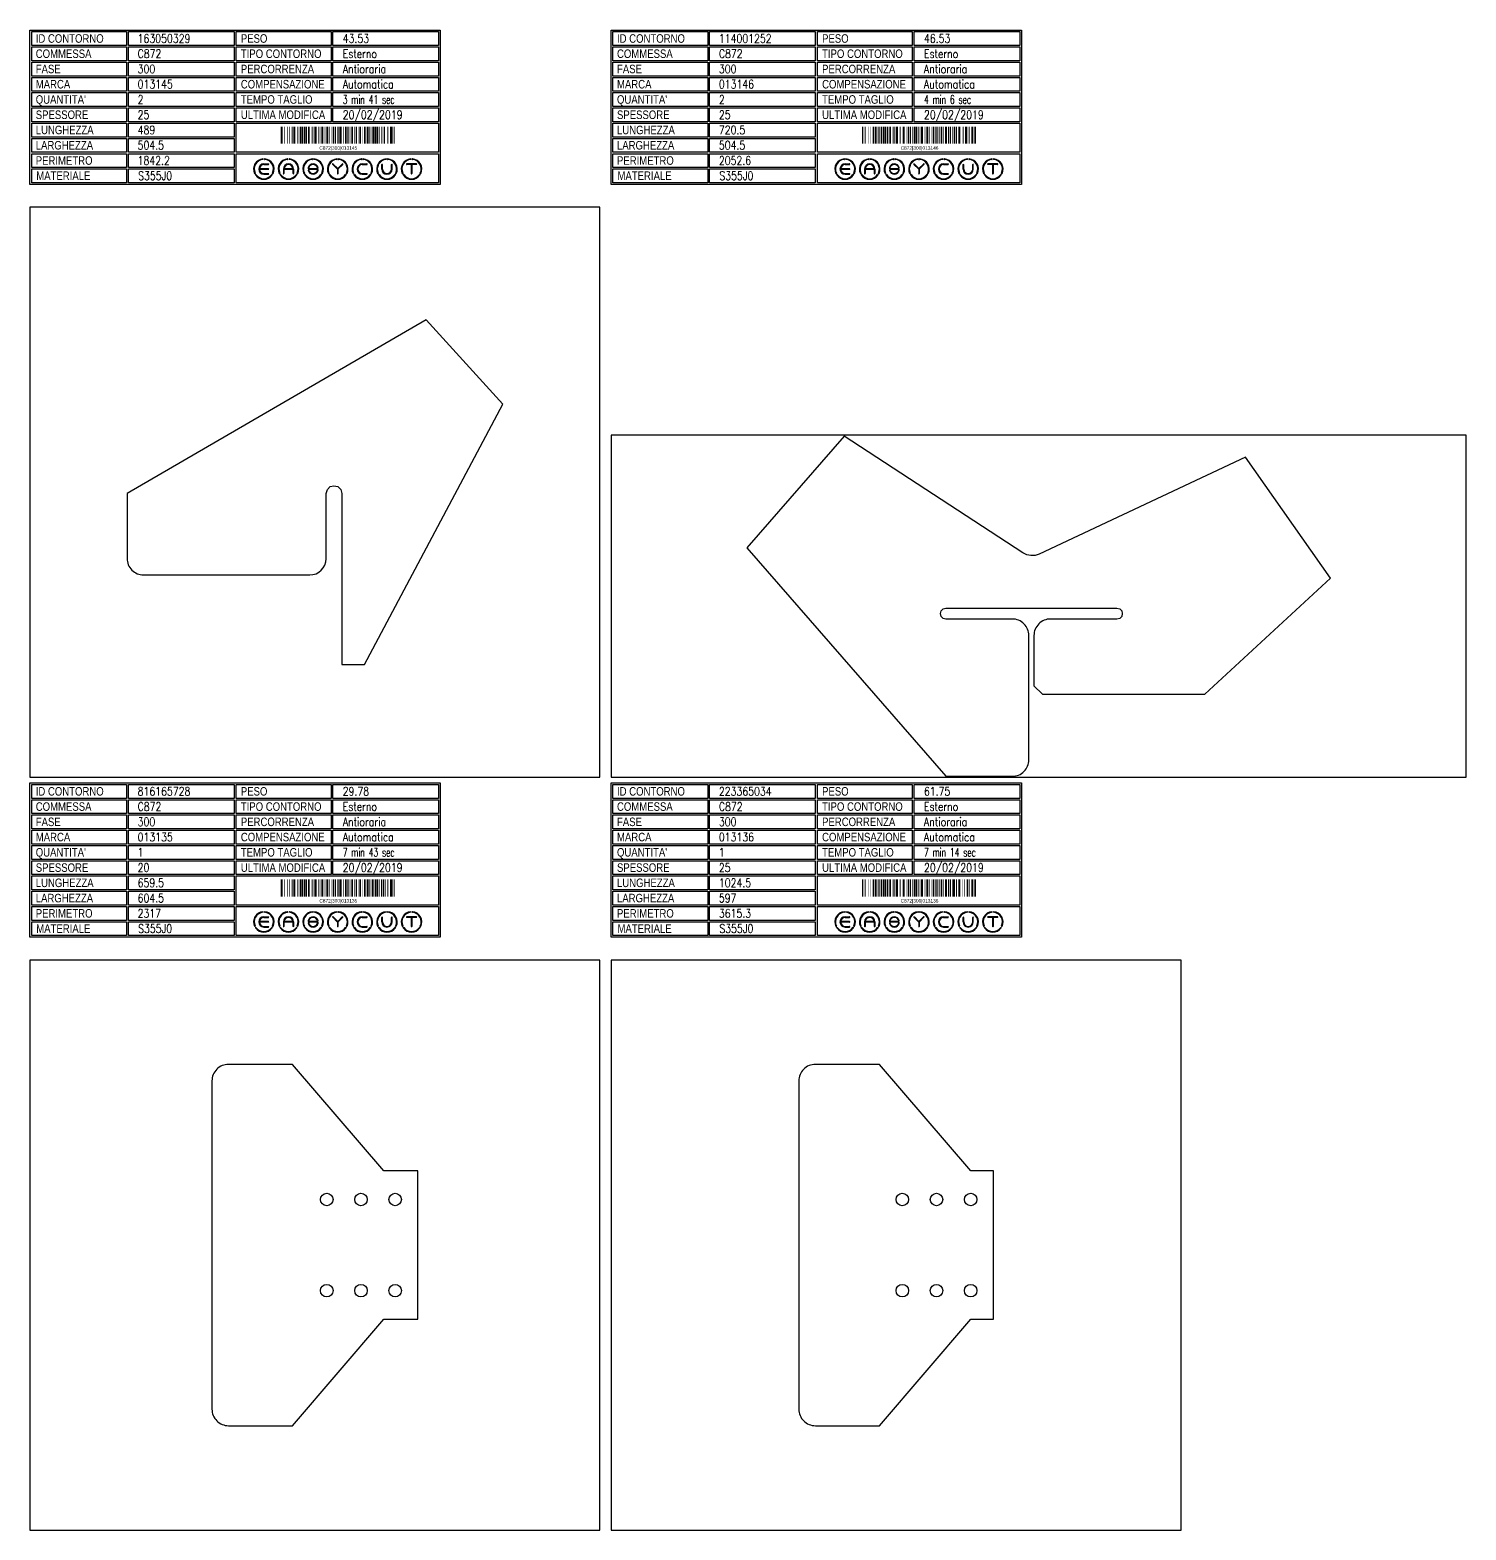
# Model space of a CAD drawing. Header units: millimetres. Extents: x 10000 to 55964, y 10000 to 31380.
# Drawn here: x 18160 to 20680, y 18007 to 20639 of the extents above; entities that cross this region are included whole.
import ezdxf
from ezdxf.enums import TextEntityAlignment as Align

# ---------------------------------------------------------------- set-up
doc = ezdxf.new("R2010")
doc.units = ezdxf.units.MM
doc.styles.add('EasyCutStyle', font='romans.shx', dxfattribs={"width": 0.8})
doc.styles.add('EasyCutStyle1', font='arial.ttf', dxfattribs={"width": 0.8})
doc.styles.get("Standard").update_dxf_attribs({"font": 'arial.ttf'})

# ---------------------------------------------------------------- blocks, each defined once
blk = doc.blocks.new('BlockShape01')
at = {"color": 253}
blk.add_lwpolyline([(0, 0), (720, 0), (720, -271), (0, -271)], close=True, dxfattribs=at)
at = {"color": 2}
for points in [[(3, -2.9), (169.3, -2.9), (169.3, -27.3), (3, -27.3)], [(3, -2.9), (169.3, -2.9), (169.3, -27.3), (3, -27.3)], [(361.9, -2.9), (528.3, -2.9), (528.3, -27.3), (361.9, -27.3)], [(3, -29.6), (169.3, -29.6), (169.3, -54), (3, -54)], [(361.9, -29.6), (528.3, -29.6), (528.3, -54), (361.9, -54)], [(3, -56.4), (169.3, -56.4), (169.3, -80.8), (3, -80.8)], [(361.9, -56.4), (528.3, -56.4), (528.3, -80.8), (361.9, -80.8)], [(3, -83.1), (169.3, -83.1), (169.3, -107.6), (3, -107.6)], [(361.9, -83.1), (528.3, -83.1), (528.3, -107.6), (361.9, -107.6)], [(3, -109.9), (169.3, -109.9), (169.3, -134.3), (3, -134.3)], [(361.9, -109.9), (528.3, -109.9), (528.3, -134.3), (361.9, -134.3)], [(3, -136.7), (169.3, -136.7), (169.3, -161.1), (3, -161.1)], [(361.9, -136.7), (528.3, -136.7), (528.3, -161.1), (361.9, -161.1)], [(3, -163.4), (169.3, -163.4), (169.3, -187.9), (3, -187.9)], [(3, -190.2), (169.3, -190.2), (169.3, -214.6), (3, -214.6)], [(3, -217), (169.3, -217), (169.3, -241.4), (3, -241.4)], [(3, -243.7), (169.3, -243.7), (169.3, -268.1), (3, -268.1)]]:
    blk.add_lwpolyline(points, close=True, dxfattribs=at)
at = {"color": 1}
for points in [[(172.7, -2.9), (358.1, -2.9), (358.1, -27.3), (172.7, -27.3)], [(531.6, -2.9), (717, -2.9), (717, -27.3), (531.6, -27.3)], [(172.7, -29.6), (358.1, -29.6), (358.1, -54), (172.7, -54)], [(531.6, -29.6), (717, -29.6), (717, -54), (531.6, -54)], [(172.7, -56.4), (358.1, -56.4), (358.1, -80.8), (172.7, -80.8)], [(531.6, -56.4), (717, -56.4), (717, -80.8), (531.6, -80.8)], [(172.7, -83.1), (358.1, -83.1), (358.1, -107.6), (172.7, -107.6)], [(531.6, -83.1), (717, -83.1), (717, -107.6), (531.6, -107.6)], [(172.7, -109.9), (358.1, -109.9), (358.1, -134.3), (172.7, -134.3)], [(531.6, -109.9), (717, -109.9), (717, -134.3), (531.6, -134.3)], [(172.7, -136.7), (358.1, -136.7), (358.1, -161.1), (172.7, -161.1)], [(531.6, -136.7), (717, -136.7), (717, -161.1), (531.6, -161.1)], [(172.7, -163.4), (358.1, -163.4), (358.1, -187.9), (172.7, -187.9)], [(361.9, -163.4), (717, -163.4), (717, -214.6), (361.9, -214.6)], [(172.7, -190.2), (358.1, -190.2), (358.1, -214.6), (172.7, -214.6)], [(172.7, -217), (358.1, -217), (358.1, -241.4), (172.7, -241.4)], [(361.9, -217), (717, -217), (717, -268.1), (361.9, -268.1)], [(172.7, -243.7), (358.1, -243.7), (358.1, -268.1), (172.7, -268.1)]]:
    blk.add_lwpolyline(points, close=True, dxfattribs=at)
at = {"color": 161, "style": 'EasyCutStyle1', "width": 0.8}
for s, p in [('ID CONTORNO', (10.1, -22.4)), ('PESO', (370, -22.4)), ('COMMESSA', (10.1, -49.1)), ('TIPO CONTORNO', (370, -49.1)), ('FASE', (10.1, -75.9)), ('PERCORRENZA', (370, -75.9)), ('MARCA', (10.1, -102.6)), ('COMPENSAZIONE', (370, -102.6)), ("QUANTITA'", (10.1, -129.4)), ('TEMPO TAGLIO', (370, -129.4)), ('SPESSORE', (10.1, -156.2)), ('ULTIMA MODIFICA', (370, -156.2)), ('LUNGHEZZA', (10.1, -182.9)), ('LARGHEZZA', (10.1, -209.7)), ('PERIMETRO', (10.1, -236.5)), ('MATERIALE', (11, -263.2))]:
    blk.add_text(s, height=15, dxfattribs=at).set_placement(p)
at = {"style": 'EasyCutStyle'}
for tag, p, width in [('IDSHAPE', (188.9, -22.4), 0.8), ('WEIGTHSHAPE', (548.8, -22.4), 0.8), ('ORDERSHAPE', (188.9, -49.1), 0.8), ('TYPESHAPE', (548.8, -49.1), 0.8), ('PHASESHAPE', (188.9, -75.9), 0.8), ('JOUSHAPE', (548.8, -75.9), 0.8), ('MKSHAPE', (188.9, -102.6), 0.8), ('COMPSHAPE', (548.8, -102.6), 0.8), ('QTASHAPE', (188.9, -129.4), 0.8), ('TIMECUTSHAPE', (548.8, -129.4), 0.65), ('TKSHAPE', (188.9, -156.2), 0.8), ('LASTMODIFYSHAPE', (548.8, -156.2), 0.8), ('LENGTHSHAPE', (188.9, -182.9), 0.8), ('HEIGHTSHAPE', (188.9, -209.7), 0.8), ('PERIMETERSHAPE', (188.9, -236.5), 0.8), ('MATSHAPE', (189.8, -263.2), 0.8)]:
    blk.add_attdef(tag, p, '', height=15, dxfattribs=dict(at, width=width))
blk = doc.blocks.new('Logo')
for color, points in [(140, [(-144.9, -7.2, -1), (-145.9, -7.6, -0.520567), (-131.2, 17.9, -1), (-131.1, 16.9, 0.520567)]), (256, [(-121.7, 0.5), (-137.5, 0.5, -0.394366), (-129.6, 7.9), (-121.7, 7.9, 1), (-121.7, 9), (-129.6, 9, 1), (-129.6, -9), (-121.7, -9, 1), (-121.7, -7.9), (-129.6, -7.9, -0.394366), (-137.5, -0.5), (-121.7, -0.5, 1)]), (140, [(-114.3, -7.2, 1), (-113.3, -7.6, 0.520567), (-128, 17.9, 0.916853), (-128.2, 16.9, 0.043377), (-128.1, 16.9, -0.520567)]), (140, [(-101.7, -7.2, -1), (-102.7, -7.6, -0.520567), (-88, 17.9, -1), (-87.9, 16.9, 0.520567)]), (140, [(-71.1, -7.2, 1), (-70.1, -7.6, 0.520567), (-84.8, 17.9, 1), (-84.9, 16.9, -0.520567)]), (140, [(-58.5, -7.2, -1), (-59.5, -7.6, -0.520567), (-44.8, 17.9, -1), (-44.7, 16.9, 0.520567)]), (256, [(-36.6, -0.5, -0.486114), (-35.5, -1.9, -0.776377), (-50.9, -2, 1), (-51.9, -2.3, 0.776377), (-34.5, -2.1, 0.486114), (-36.6, 0.5), (-49.8, 0.5, -0.486114), (-50.9, 1.9, -0.776377), (-35.5, 2, 1), (-34.5, 2.3, 0.776377), (-51.9, 2.1, 0.486114), (-49.8, -0.5)]), (140, [(-27.9, -7.2, 1), (-26.9, -7.6, 0.520567), (-41.6, 17.9, 1), (-41.7, 16.9, -0.520567)]), (140, [(-15.3, -7.2, -1), (-16.3, -7.6, -0.520567), (-1.6, 17.9, -1), (-1.5, 16.9, 0.520567)]), (256, [(0, 0.8), (-8.1, 8.8, 1), (-8.8, 8.1), (-0.5, -0.2), (-0.5, -7.9, 1), (0.5, -7.9), (0.5, -0.2), (8.8, 8.1, 1), (8.1, 8.8)]), (140, [(15.3, -7.2, 1), (16.3, -7.6, 0.520567), (1.6, 17.9, 1), (1.5, 16.9, -0.520567)]), (140, [(27.9, -7.2, -1), (26.9, -7.6, -0.520567), (41.6, 17.9, -1), (41.7, 16.9, 0.520567)]), (256, [(43.2, -9), (51.1, -9, 1), (51.1, -7.9), (43.2, -7.9, -1), (43.2, 7.9), (51.1, 7.9, 1), (51.1, 9), (43.2, 9, 1)]), (140, [(58.5, -7.2, 1), (59.5, -7.6, 0.520567), (44.8, 17.9, 1), (44.7, 16.9, -0.520567)]), (140, [(71.1, -7.2, -1), (70.1, -7.6, -0.520567), (84.8, 17.9, -1), (84.9, 16.9, 0.520567)]), (256, [(78.5, 0), (78.5, 7.9, 1), (77.4, 7.9), (77.4, 0, 1), (95.4, 0), (95.4, 7.9, 1), (94.3, 7.9), (94.3, 0, -1)]), (140, [(101.7, -7.2, 1), (102.7, -7.6, 0.520567), (88, 17.9, 1), (87.9, 16.9, -0.520567)]), (140, [(114.3, -7.2, -1), (113.3, -7.6, -0.520567), (128, 17.9, -1), (128.1, 16.9, 0.520567)]), (256, [(121.1, 9, 1), (121.1, 7.9), (129.1, 7.9), (129.1, -7.9, 1), (130.1, -7.9), (130.1, 7.9), (138.1, 7.9, 1), (138.1, 9)]), (140, [(144.9, -7.2, 1), (145.9, -7.6, 0.520567), (131.2, 17.9, 1), (131.1, 16.9, -0.520567)]), (140, [(-114.9, -10.3, 1), (-115.7, -9.7, -0.520567), (-143.5, -9.7, 1), (-144.3, -10.3, 0.520567)]), (140, [(-71.7, -10.3, 1), (-72.5, -9.7, -0.520567), (-100.3, -9.7, 1), (-101.1, -10.3, 0.520567)]), (140, [(-28.5, -10.3, 1), (-29.3, -9.7, -0.520567), (-57.1, -9.7, 1), (-57.9, -10.3, 0.520567)]), (140, [(14.7, -10.3, 1), (13.9, -9.7, -0.520567), (-13.9, -9.7, 1), (-14.7, -10.3, 0.520567)]), (140, [(57.9, -10.3, 1), (57.1, -9.7, -0.520567), (29.3, -9.7, 1), (28.5, -10.3, 0.520567)]), (140, [(101.1, -10.3, 1), (100.3, -9.7, -0.520567), (72.5, -9.7, 1), (71.7, -10.3, 0.520567)]), (140, [(144.3, -10.3, 1), (143.5, -9.7, -0.520567), (115.7, -9.7, 1), (114.9, -10.3, 0.520567)])]:
    blk.add_hatch(color=color).paths.add_polyline_path(points)
h = blk.add_hatch(color=256)
h.paths.add_polyline_path([(-78.5, -0.5), (-78.5, -7.9, 1), (-77.4, -7.9), (-77.4, 0, 1), (-95.4, 0), (-95.4, -7.9, 1), (-94.3, -7.9), (-94.3, -0.5)])
h.paths.add_polyline_path([(-94.3, 0.5, -0.933992), (-78.5, 0.5)], flags=16)
for p, q in [((-121.7, 0.5), (-137.5, 0.5)), ((-129.6, 9), (-121.7, 9)), ((-129.6, 7.9), (-121.7, 7.9)), ((-95.4, 0), (-95.4, -7.9)), ((-78.5, 0.5), (-94.3, 0.5)), ((-77.4, 0), (-77.4, -7.9)), ((-36.6, 0.5), (-49.8, 0.5)), ((-0.5, -0.2), (-8.8, 8.1)), ((0, 0.8), (-8.1, 8.8)), ((0, 0.8), (8.1, 8.8)), ((0.5, -0.2), (8.8, 8.1)), ((43.2, 9), (51.1, 9)), ((43.2, 7.9), (51.1, 7.9)), ((77.4, 0), (77.4, 7.9)), ((78.5, 0), (78.5, 7.9)), ((94.3, 0), (94.3, 7.9)), ((95.4, 0), (95.4, 7.9)), ((138.1, 9), (121.1, 9)), ((129.1, 7.9), (121.1, 7.9)), ((129.1, 7.9), (129.1, -7.9)), ((130.1, 7.9), (130.1, -7.9)), ((138.1, 7.9), (130.1, 7.9)), ((-121.7, -0.5), (-137.5, -0.5)), ((-129.6, -7.9), (-121.7, -7.9)), ((-129.6, -9), (-121.7, -9)), ((-94.3, -0.5), (-94.3, -7.9)), ((-78.5, -0.5), (-94.3, -0.5)), ((-78.5, -0.5), (-78.5, -7.9)), ((-36.6, -0.5), (-49.8, -0.5)), ((-0.5, -0.2), (-0.5, -7.9)), ((0.5, -0.2), (0.5, -7.9)), ((43.2, -7.9), (51.1, -7.9)), ((43.2, -9), (51.1, -9))]:
    blk.add_line(p, q)
at = {"color": 140}
for centre, radius, start, end in [((-129.6, 0), 18, 95, 205), ((-129.6, 0), 16.9, 95, 205), ((-131.1, 17.4), 0.54, 275, 95), ((-128.1, 17.4), 0.54, 85, 265), ((-129.6, 0), 16.9, 335, 85), ((-129.6, 0), 18, 335, 85), ((-86.4, 0), 18, 95, 205), ((-86.4, 0), 16.9, 95, 205), ((-87.9, 17.4), 0.54, 275, 95), ((-84.9, 17.4), 0.54, 85, 265), ((-86.4, 0), 16.9, 335, 85), ((-86.4, 0), 18, 335, 85), ((-43.2, 0), 18, 95, 205), ((-43.2, 0), 16.9, 95, 205), ((-44.7, 17.4), 0.54, 275, 95), ((-41.7, 17.4), 0.54, 85, 265), ((-43.2, 0), 16.9, 335, 85), ((-43.2, 0), 18, 335, 85), ((0, 0), 18, 95, 205), ((0, 0), 16.9, 95, 205), ((-1.5, 17.4), 0.54, 275, 95), ((1.5, 17.4), 0.54, 85, 265), ((0, 0), 16.9, 335, 85), ((0, 0), 18, 335, 85), ((43.2, 0), 18, 95, 205), ((43.2, 0), 16.9, 95, 205), ((41.7, 17.4), 0.54, 275, 95), ((44.7, 17.4), 0.54, 85, 265), ((43.2, 0), 16.9, 335, 85), ((43.2, 0), 18, 335, 85), ((86.4, 0), 18, 95, 205), ((86.4, 0), 16.9, 95, 205), ((84.9, 17.4), 0.54, 275, 95), ((87.9, 17.4), 0.54, 85, 265), ((86.4, 0), 16.9, 335, 85), ((86.4, 0), 18, 335, 85), ((129.6, 0), 18, 95, 205), ((129.6, 0), 16.9, 95, 205), ((128.1, 17.4), 0.54, 275, 95), ((131.1, 17.4), 0.54, 85, 265), ((129.6, 0), 16.9, 335, 85), ((129.6, 0), 18, 335, 85), ((-145.4, -7.4), 0.54, 205, 25), ((-143.9, -10), 0.54, 35, 215), ((-129.6, 0), 18, 215, 325), ((-129.6, 0), 16.9, 215, 325), ((-115.3, -10), 0.54, 325, 145), ((-113.8, -7.4), 0.54, 155, 335), ((-102.2, -7.4), 0.54, 205, 25), ((-100.7, -10), 0.54, 35, 215), ((-86.4, 0), 18, 215, 325), ((-86.4, 0), 16.9, 215, 325), ((-72.1, -10), 0.54, 325, 145), ((-70.6, -7.4), 0.54, 155, 335), ((-59, -7.4), 0.54, 205, 25), ((-57.5, -10), 0.54, 35, 215), ((-43.2, 0), 18, 215, 325), ((-43.2, 0), 16.9, 215, 325), ((-28.9, -10), 0.54, 325, 145), ((-27.4, -7.4), 0.54, 155, 335), ((-15.8, -7.4), 0.54, 205, 25), ((-14.3, -10), 0.54, 35, 215), ((0, 0), 18, 215, 325), ((0, 0), 16.9, 215, 325), ((14.3, -10), 0.54, 325, 145), ((15.8, -7.4), 0.54, 155, 335), ((27.4, -7.4), 0.54, 205, 25), ((28.9, -10), 0.54, 35, 215), ((43.2, 0), 18, 215, 325), ((43.2, 0), 16.9, 215, 325), ((57.5, -10), 0.54, 325, 145), ((59, -7.4), 0.54, 155, 335), ((70.6, -7.4), 0.54, 205, 25), ((72.1, -10), 0.54, 35, 215), ((86.4, 0), 18, 215, 325), ((86.4, 0), 16.9, 215, 325), ((100.7, -10), 0.54, 325, 145), ((102.2, -7.4), 0.54, 155, 335), ((113.8, -7.4), 0.54, 205, 25), ((115.3, -10), 0.54, 35, 215), ((129.6, 0), 18, 215, 325), ((129.6, 0), 16.9, 215, 325), ((143.9, -10), 0.54, 325, 145), ((145.4, -7.4), 0.54, 155, 335)]:
    blk.add_arc(centre, radius, start, end, dxfattribs=at)
for centre, radius, start, end in [((-129.6, 0), 9, 90, 270), ((-129.6, 0), 7.92, 90, 176.0904), ((-121.7, 8.5), 0.54, 270, 90), ((-121.7, 0), 0.54, 270, 90), ((-86.4, 0), 9, 0, 180), ((-86.4, 0), 7.92, 3.9096, 176.0904), ((-49.8, 1.6), 2.16, 166.2998, 270), ((-43.2, 0), 9, 15, 166.2998), ((-43.2, 0), 7.92, 15, 166.2998), ((-49.8, 1.6), 1.08, 166.2998, 270), ((-36.6, -1.6), 2.16, 346.2998, 90), ((-35, 2.2), 0.54, 195, 15), ((-8.5, 8.5), 0.54, 45, 225), ((8.5, 8.5), 0.54, 315, 135), ((43.2, 0), 9, 90, 270), ((43.2, 0), 7.92, 90, 270), ((51.1, 8.5), 0.54, 270, 90), ((77.9, 7.9), 0.54, 0, 180), ((86.4, 0), 9, 180, 0), ((86.4, 0), 7.92, 180, 0), ((94.9, 7.9), 0.54, 0, 180), ((121.1, 8.5), 0.54, 90, 270), ((138.1, 8.5), 0.54, 270, 90), ((-129.6, 0), 7.92, 183.9096, 270), ((-121.7, -8.5), 0.54, 270, 90), ((-94.9, -7.9), 0.54, 180, 0), ((-77.9, -7.9), 0.54, 180, 0), ((-51.4, -2.2), 0.54, 15, 195), ((-43.2, 0), 9, 195, 346.2998), ((-43.2, 0), 7.92, 195, 346.2998), ((-36.6, -1.6), 1.08, 346.2998, 90), ((0, -7.9), 0.54, 180, 0), ((51.1, -8.5), 0.54, 270, 90), ((129.6, -7.9), 0.54, 180, 0)]:
    blk.add_arc(centre, radius, start, end)
blk = doc.blocks.new('816165728_128', base_point=(369.75, -417.75))
at = {"linetype": 'Continuous'}
for points, const_width in [([(370.75, -417.75), (370.75, -387.75)], 2), ([(373.25, -417.75), (373.25, -387.75)], 1), ([(376.25, -417.75), (376.25, -387.75)], 1), ([(381.25, -417.75), (381.25, -387.75)], 1), ([(385.25, -417.75), (385.25, -387.75)], 1), ([(389.75, -417.75), (389.75, -387.75)], 2), ([(393.25, -417.75), (393.25, -387.75)], 3), ([(396.25, -417.75), (396.25, -387.75)], 1), ([(399.75, -417.75), (399.75, -387.75)], 2), ([(404.25, -417.75), (404.25, -387.75)], 3), ([(407.75, -417.75), (407.75, -387.75)], 2), ([(411.25, -417.75), (411.25, -387.75)], 3), ([(414.75, -417.75), (414.75, -387.75)], 2), ([(419.25, -417.75), (419.25, -387.75)], 3), ([(423.25, -417.75), (423.25, -387.75)], 1), ([(425.25, -417.75), (425.25, -387.75)], 1), ([(427.25, -417.75), (427.25, -387.75)], 1), ([(430.75, -417.75), (430.75, -387.75)], 4), ([(436.75, -417.75), (436.75, -387.75)], 2), ([(440.25, -417.75), (440.25, -387.75)], 1), ([(443.25, -417.75), (443.25, -387.75)], 3), ([(447.25, -417.75), (447.25, -387.75)], 1), ([(451.25, -417.75), (451.25, -387.75)], 3), ([(454.75, -417.75), (454.75, -387.75)], 2), ([(458.25, -417.75), (458.25, -387.75)], 1), ([(462.25, -417.75), (462.25, -387.75)], 3), ([(465.75, -417.75), (465.75, -387.75)], 2), ([(469.25, -417.75), (469.25, -387.75)], 1), ([(471.25, -417.75), (471.25, -387.75)], 1), ([(474.75, -417.75), (474.75, -387.75)], 4), ([(480.25, -417.75), (480.25, -387.75)], 1), ([(484.25, -417.75), (484.25, -387.75)], 3), ([(487.75, -417.75), (487.75, -387.75)], 2), ([(491.25, -417.75), (491.25, -387.75)], 1), ([(495.25, -417.75), (495.25, -387.75)], 3), ([(499.75, -417.75), (499.75, -387.75)], 2), ([(502.75, -417.75), (502.75, -387.75)], 2), ([(506.25, -417.75), (506.25, -387.75)], 1), ([(509.25, -417.75), (509.25, -387.75)], 3), ([(513.25, -417.75), (513.25, -387.75)], 1), ([(517.25, -417.75), (517.25, -387.75)], 3), ([(521.75, -417.75), (521.75, -387.75)], 2), ([(524.75, -417.75), (524.75, -387.75)], 2), ([(528.25, -417.75), (528.25, -387.75)], 1), ([(531.25, -417.75), (531.25, -387.75)], 3), ([(535.75, -417.75), (535.75, -387.75)], 2), ([(539.25, -417.75), (539.25, -387.75)], 3), ([(543.25, -417.75), (543.25, -387.75)], 1), ([(546.75, -417.75), (546.75, -387.75)], 2), ([(550.25, -417.75), (550.25, -387.75)], 3), ([(553.25, -417.75), (553.25, -387.75)], 1), ([(557.75, -417.75), (557.75, -387.75)], 2), ([(563.25, -417.75), (563.25, -387.75)], 3), ([(566.25, -417.75), (566.25, -387.75)], 1), ([(568.75, -417.75), (568.75, -387.75)], 2)]:
    blk.add_lwpolyline(points, dxfattribs=dict(at, const_width=const_width))
blk.add_text('C872|300|013135', height=6).set_placement((470.75, -428.25), align=Align.CENTER)
blk = doc.blocks.new('223365034_128', base_point=(302.25, -221.5))
at = {"linetype": 'Continuous'}
for points, const_width in [([(303.25, -221.5), (303.25, -191.5)], 2), ([(305.75, -221.5), (305.75, -191.5)], 1), ([(308.75, -221.5), (308.75, -191.5)], 1), ([(313.75, -221.5), (313.75, -191.5)], 1), ([(317.75, -221.5), (317.75, -191.5)], 1), ([(322.25, -221.5), (322.25, -191.5)], 2), ([(325.75, -221.5), (325.75, -191.5)], 3), ([(328.75, -221.5), (328.75, -191.5)], 1), ([(332.25, -221.5), (332.25, -191.5)], 2), ([(336.75, -221.5), (336.75, -191.5)], 3), ([(340.25, -221.5), (340.25, -191.5)], 2), ([(343.75, -221.5), (343.75, -191.5)], 3), ([(347.25, -221.5), (347.25, -191.5)], 2), ([(351.75, -221.5), (351.75, -191.5)], 3), ([(355.75, -221.5), (355.75, -191.5)], 1), ([(357.75, -221.5), (357.75, -191.5)], 1), ([(359.75, -221.5), (359.75, -191.5)], 1), ([(363.25, -221.5), (363.25, -191.5)], 4), ([(369.25, -221.5), (369.25, -191.5)], 2), ([(372.75, -221.5), (372.75, -191.5)], 1), ([(375.75, -221.5), (375.75, -191.5)], 3), ([(379.75, -221.5), (379.75, -191.5)], 1), ([(383.75, -221.5), (383.75, -191.5)], 3), ([(387.25, -221.5), (387.25, -191.5)], 2), ([(390.75, -221.5), (390.75, -191.5)], 1), ([(394.75, -221.5), (394.75, -191.5)], 3), ([(398.25, -221.5), (398.25, -191.5)], 2), ([(401.75, -221.5), (401.75, -191.5)], 1), ([(403.75, -221.5), (403.75, -191.5)], 1), ([(407.25, -221.5), (407.25, -191.5)], 4), ([(412.75, -221.5), (412.75, -191.5)], 1), ([(416.75, -221.5), (416.75, -191.5)], 3), ([(420.25, -221.5), (420.25, -191.5)], 2), ([(423.75, -221.5), (423.75, -191.5)], 1), ([(427.75, -221.5), (427.75, -191.5)], 3), ([(432.25, -221.5), (432.25, -191.5)], 2), ([(435.25, -221.5), (435.25, -191.5)], 2), ([(438.75, -221.5), (438.75, -191.5)], 1), ([(441.75, -221.5), (441.75, -191.5)], 3), ([(445.75, -221.5), (445.75, -191.5)], 1), ([(449.75, -221.5), (449.75, -191.5)], 3), ([(454.25, -221.5), (454.25, -191.5)], 2), ([(457.25, -221.5), (457.25, -191.5)], 2), ([(460.75, -221.5), (460.75, -191.5)], 1), ([(463.75, -221.5), (463.75, -191.5)], 3), ([(468.25, -221.5), (468.25, -191.5)], 2), ([(472.75, -221.5), (472.75, -191.5)], 3), ([(475.75, -221.5), (475.75, -191.5)], 1), ([(478.75, -221.5), (478.75, -191.5)], 1), ([(481.75, -221.5), (481.75, -191.5)], 1), ([(487.25, -221.5), (487.25, -191.5)], 2), ([(490.25, -221.5), (490.25, -191.5)], 2), ([(495.75, -221.5), (495.75, -191.5)], 3), ([(498.75, -221.5), (498.75, -191.5)], 1), ([(501.25, -221.5), (501.25, -191.5)], 2)]:
    blk.add_lwpolyline(points, dxfattribs=dict(at, const_width=const_width))
blk.add_text('C872|300|013136', height=6).set_placement((403.25, -232), align=Align.CENTER)
blk = doc.blocks.new('163050329_128', base_point=(284.5, -267.75))
at = {"linetype": 'Continuous'}
for points, const_width in [([(285.5, -267.75), (285.5, -237.75)], 2), ([(304.5, -267.75), (304.5, -237.75)], 2), ([(308, -267.75), (308, -237.75)], 3), ([(314.5, -267.75), (314.5, -237.75)], 2), ([(319, -267.75), (319, -237.75)], 3), ([(322.5, -267.75), (322.5, -237.75)], 2), ([(326, -267.75), (326, -237.75)], 3), ([(329.5, -267.75), (329.5, -237.75)], 2), ([(334, -267.75), (334, -237.75)], 3), ([(345.5, -267.75), (345.5, -237.75)], 4), ([(351.5, -267.75), (351.5, -237.75)], 2), ([(358, -267.75), (358, -237.75)], 3), ([(366, -267.75), (366, -237.75)], 3), ([(369.5, -267.75), (369.5, -237.75)], 2), ([(377, -267.75), (377, -237.75)], 3), ([(380.5, -267.75), (380.5, -237.75)], 2), ([(389.5, -267.75), (389.5, -237.75)], 4), ([(399, -267.75), (399, -237.75)], 3), ([(402.5, -267.75), (402.5, -237.75)], 2), ([(410, -267.75), (410, -237.75)], 3), ([(414.5, -267.75), (414.5, -237.75)], 2), ([(417.5, -267.75), (417.5, -237.75)], 2), ([(424, -267.75), (424, -237.75)], 3), ([(432, -267.75), (432, -237.75)], 3), ([(436.5, -267.75), (436.5, -237.75)], 2), ([(439.5, -267.75), (439.5, -237.75)], 2), ([(447, -267.75), (447, -237.75)], 3), ([(450.5, -267.75), (450.5, -237.75)], 2), ([(454, -267.75), (454, -237.75)], 3), ([(466.5, -267.75), (466.5, -237.75)], 2), ([(472.5, -267.75), (472.5, -237.75)], 2), ([(478, -267.75), (478, -237.75)], 3), ([(483.5, -267.75), (483.5, -237.75)], 2), ([(288, -267.75), (288, -237.75)], 1), ([(291, -267.75), (291, -237.75)], 1), ([(296, -267.75), (296, -237.75)], 1), ([(300, -267.75), (300, -237.75)], 1), ([(311, -267.75), (311, -237.75)], 1), ([(338, -267.75), (338, -237.75)], 1), ([(340, -267.75), (340, -237.75)], 1), ([(342, -267.75), (342, -237.75)], 1), ([(355, -267.75), (355, -237.75)], 1), ([(362, -267.75), (362, -237.75)], 1), ([(373, -267.75), (373, -237.75)], 1), ([(384, -267.75), (384, -237.75)], 1), ([(386, -267.75), (386, -237.75)], 1), ([(395, -267.75), (395, -237.75)], 1), ([(406, -267.75), (406, -237.75)], 1), ([(421, -267.75), (421, -237.75)], 1), ([(428, -267.75), (428, -237.75)], 1), ([(443, -267.75), (443, -237.75)], 1), ([(458, -267.75), (458, -237.75)], 1), ([(461, -267.75), (461, -237.75)], 1), ([(464, -267.75), (464, -237.75)], 1), ([(481, -267.75), (481, -237.75)], 1)]:
    blk.add_lwpolyline(points, dxfattribs=dict(at, const_width=const_width))
blk.add_text('C872|300|013145', height=6).set_placement((385.5, -278.25), align=Align.CENTER)
blk = doc.blocks.new('114001252_128', base_point=(400.25, -267.75))
at = {"linetype": 'Continuous'}
for points, const_width in [([(401.25, -267.75), (401.25, -237.75)], 2), ([(420.25, -267.75), (420.25, -237.75)], 2), ([(423.75, -267.75), (423.75, -237.75)], 3), ([(430.25, -267.75), (430.25, -237.75)], 2), ([(434.75, -267.75), (434.75, -237.75)], 3), ([(438.25, -267.75), (438.25, -237.75)], 2), ([(441.75, -267.75), (441.75, -237.75)], 3), ([(445.25, -267.75), (445.25, -237.75)], 2), ([(449.75, -267.75), (449.75, -237.75)], 3), ([(461.25, -267.75), (461.25, -237.75)], 4), ([(467.25, -267.75), (467.25, -237.75)], 2), ([(473.75, -267.75), (473.75, -237.75)], 3), ([(481.75, -267.75), (481.75, -237.75)], 3), ([(485.25, -267.75), (485.25, -237.75)], 2), ([(492.75, -267.75), (492.75, -237.75)], 3), ([(496.25, -267.75), (496.25, -237.75)], 2), ([(505.25, -267.75), (505.25, -237.75)], 4), ([(514.75, -267.75), (514.75, -237.75)], 3), ([(518.25, -267.75), (518.25, -237.75)], 2), ([(525.75, -267.75), (525.75, -237.75)], 3), ([(530.25, -267.75), (530.25, -237.75)], 2), ([(533.25, -267.75), (533.25, -237.75)], 2), ([(539.75, -267.75), (539.75, -237.75)], 3), ([(547.75, -267.75), (547.75, -237.75)], 3), ([(552.25, -267.75), (552.25, -237.75)], 2), ([(555.25, -267.75), (555.25, -237.75)], 2), ([(562.75, -267.75), (562.75, -237.75)], 3), ([(566.25, -267.75), (566.25, -237.75)], 2), ([(570.75, -267.75), (570.75, -237.75)], 3), ([(583.25, -267.75), (583.25, -237.75)], 4), ([(588.25, -267.75), (588.25, -237.75)], 2), ([(593.75, -267.75), (593.75, -237.75)], 3), ([(599.25, -267.75), (599.25, -237.75)], 2), ([(403.75, -267.75), (403.75, -237.75)], 1), ([(406.75, -267.75), (406.75, -237.75)], 1), ([(411.75, -267.75), (411.75, -237.75)], 1), ([(415.75, -267.75), (415.75, -237.75)], 1), ([(426.75, -267.75), (426.75, -237.75)], 1), ([(453.75, -267.75), (453.75, -237.75)], 1), ([(455.75, -267.75), (455.75, -237.75)], 1), ([(457.75, -267.75), (457.75, -237.75)], 1), ([(470.75, -267.75), (470.75, -237.75)], 1), ([(477.75, -267.75), (477.75, -237.75)], 1), ([(488.75, -267.75), (488.75, -237.75)], 1), ([(499.75, -267.75), (499.75, -237.75)], 1), ([(501.75, -267.75), (501.75, -237.75)], 1), ([(510.75, -267.75), (510.75, -237.75)], 1), ([(521.75, -267.75), (521.75, -237.75)], 1), ([(536.75, -267.75), (536.75, -237.75)], 1), ([(543.75, -267.75), (543.75, -237.75)], 1), ([(558.75, -267.75), (558.75, -237.75)], 1), ([(573.75, -267.75), (573.75, -237.75)], 1), ([(576.75, -267.75), (576.75, -237.75)], 1), ([(578.75, -267.75), (578.75, -237.75)], 1), ([(596.75, -267.75), (596.75, -237.75)], 1)]:
    blk.add_lwpolyline(points, dxfattribs=dict(at, const_width=const_width))
blk.add_text('C872|300|013146', height=6).set_placement((501.25, -278.25), align=Align.CENTER)

msp = doc.modelspace()

# ---------------------------------------------------------------- linework, layer by layer
for p, q in [((19160, 20328), (18160, 20328)), ((18160, 20328), (18160, 19328)), ((19160, 19328), (19160, 20328)), ((20680, 19928), (19180, 19928)), ((19180, 19928), (19180, 19328)), ((20680, 19328), (20680, 19928)), ((18160, 19328), (19160, 19328)), ((19180, 19328), (20680, 19328)), ((19160, 19007), (18160, 19007)), ((18160, 19007), (18160, 18007)), ((19160, 18007), (19160, 19007)), ((20180, 19007), (19180, 19007)), ((19180, 19007), (19180, 18007)), ((20180, 18007), (20180, 19007)), ((18160, 18007), (19160, 18007)), ((19180, 18007), (20180, 18007))]:
    msp.add_line(p, q)
at = {"color": 2}
for points in [[(18707.3, 19525.8), (18747.3, 19525.8), (18989.8, 19982.3), (18855.3, 20130.3), (18330.3, 19825.8), (18330.3, 19711.8, 0.414214), (18359.3, 19682.8), (18650.8, 19682.8, 0.409216), (18679.8, 19711.3), (18679.8, 19825.8), (18681.8, 19832.8), (18686.8, 19837.8), (18693.3, 19839.3), (18700.3, 19837.8), (18705.3, 19832.8), (18707.3, 19825.8)], [(19767.3, 19329.5), (19883.8, 19329.5, 0.414214), (19912.8, 19358.5), (19912.8, 19576.5, 0.414214), (19883.8, 19605.5), (19767.3, 19605.5), (19762.3, 19606.5), (19758.8, 19610), (19757.8, 19615), (19758.8, 19620), (19762.3, 19623.5), (19767.3, 19624.5), (20067.3, 19624.5), (20072.3, 19623.5), (20075.8, 19620), (20076.8, 19615), (20075.8, 19610), (20072.3, 19606.5), (20067.3, 19605.5), (19950.8, 19605.5, 0.414214), (19921.8, 19576.5), (19921.8, 19488.5), (19936.8, 19473.5), (20221.8, 19473.5), (20442.3, 19677), (20292.8, 19889.5), (19930.8, 19719.5, -0.263379), (19902.3, 19721.5), (19588.8, 19926.5), (19417.8, 19730.5)], [(18620.8, 18190), (18780.8, 18377), (18840.8, 18377), (18840.8, 18637), (18780.8, 18637), (18620.8, 18824), (18508.3, 18824, 0.414214), (18479.3, 18795), (18479.3, 18219, 0.414214), (18508.3, 18190)], [(19650.8, 18190), (19810.8, 18377), (19850.8, 18377), (19850.8, 18637), (19810.8, 18637), (19650.8, 18824), (19538.3, 18824, 0.414214), (19509.3, 18795), (19509.3, 18219, 0.414214), (19538.3, 18190)]]:
    msp.add_lwpolyline(points, format="xyb", close=True, dxfattribs=at)
at = {"color": 4}
for centre in [(18680.8, 18587), (18740.8, 18587), (18800.8, 18587), (19690.8, 18587), (19750.8, 18587), (19810.8, 18587), (18680.8, 18427), (18740.8, 18427), (18800.8, 18427), (19690.8, 18427), (19750.8, 18427), (19810.8, 18427)]:
    msp.add_circle(centre, 11, dxfattribs=at)

# ---------------------------------------------------------------- block references
for p, values in [((18160, 20639), {'IDSHAPE': '163050329', 'ORDERSHAPE': 'C872', 'PHASESHAPE': '300', 'MKSHAPE': '013145', 'TKSHAPE': '25', 'LENGTHSHAPE': '489', 'HEIGHTSHAPE': '504.5', 'MATSHAPE': 'S355J0', 'LASTMODIFYSHAPE': '20/02/2019', 'PERIMETERSHAPE': '1842.2', 'WEIGTHSHAPE': '43.53', 'TYPESHAPE': 'Esterno', 'JOUSHAPE': 'Antioraria', 'COMPSHAPE': 'Automatica', 'TIMECUTSHAPE': '3 min 41 sec', 'QTASHAPE': '2'}), ((19180, 20639), {'IDSHAPE': '114001252', 'ORDERSHAPE': 'C872', 'PHASESHAPE': '300', 'MKSHAPE': '013146', 'TKSHAPE': '25', 'LENGTHSHAPE': '720.5', 'HEIGHTSHAPE': '504.5', 'MATSHAPE': 'S355J0', 'LASTMODIFYSHAPE': '20/02/2019', 'PERIMETERSHAPE': '2052.6', 'WEIGTHSHAPE': '46.53', 'TYPESHAPE': 'Esterno', 'JOUSHAPE': 'Antioraria', 'COMPSHAPE': 'Automatica', 'TIMECUTSHAPE': '4 min 6 sec', 'QTASHAPE': '2'}), ((18160, 19318), {'IDSHAPE': '816165728', 'ORDERSHAPE': 'C872', 'PHASESHAPE': '300', 'MKSHAPE': '013135', 'TKSHAPE': '20', 'LENGTHSHAPE': '659.5', 'HEIGHTSHAPE': '604.5', 'MATSHAPE': 'S355J0', 'LASTMODIFYSHAPE': '20/02/2019', 'PERIMETERSHAPE': '2317', 'WEIGTHSHAPE': '29.78', 'TYPESHAPE': 'Esterno', 'JOUSHAPE': 'Antioraria', 'COMPSHAPE': 'Automatica', 'TIMECUTSHAPE': '7 min 43 sec', 'QTASHAPE': '1'}), ((19180, 19318), {'IDSHAPE': '223365034', 'ORDERSHAPE': 'C872', 'PHASESHAPE': '300', 'MKSHAPE': '013136', 'TKSHAPE': '25', 'LENGTHSHAPE': '1024.5', 'HEIGHTSHAPE': '597', 'MATSHAPE': 'S355J0', 'LASTMODIFYSHAPE': '20/02/2019', 'PERIMETERSHAPE': '3615.3', 'WEIGTHSHAPE': '61.75', 'TYPESHAPE': 'Esterno', 'JOUSHAPE': 'Antioraria', 'COMPSHAPE': 'Automatica', 'TIMECUTSHAPE': '7 min 14 sec', 'QTASHAPE': '1'})]:
    msp.add_blockref('BlockShape01', p).add_auto_attribs(values)
for name, p in [('163050329_128', (18600, 20439.5)), ('114001252_128', (19620, 20439.5)), ('Logo', (18700, 20395)), ('Logo', (19720, 20395)), ('816165728_128', (18600, 19118.5)), ('223365034_128', (19620, 19118.5)), ('Logo', (18700, 19074)), ('Logo', (19720, 19074))]:
    msp.add_blockref(name, p)

doc.saveas('drawing.dxf')
